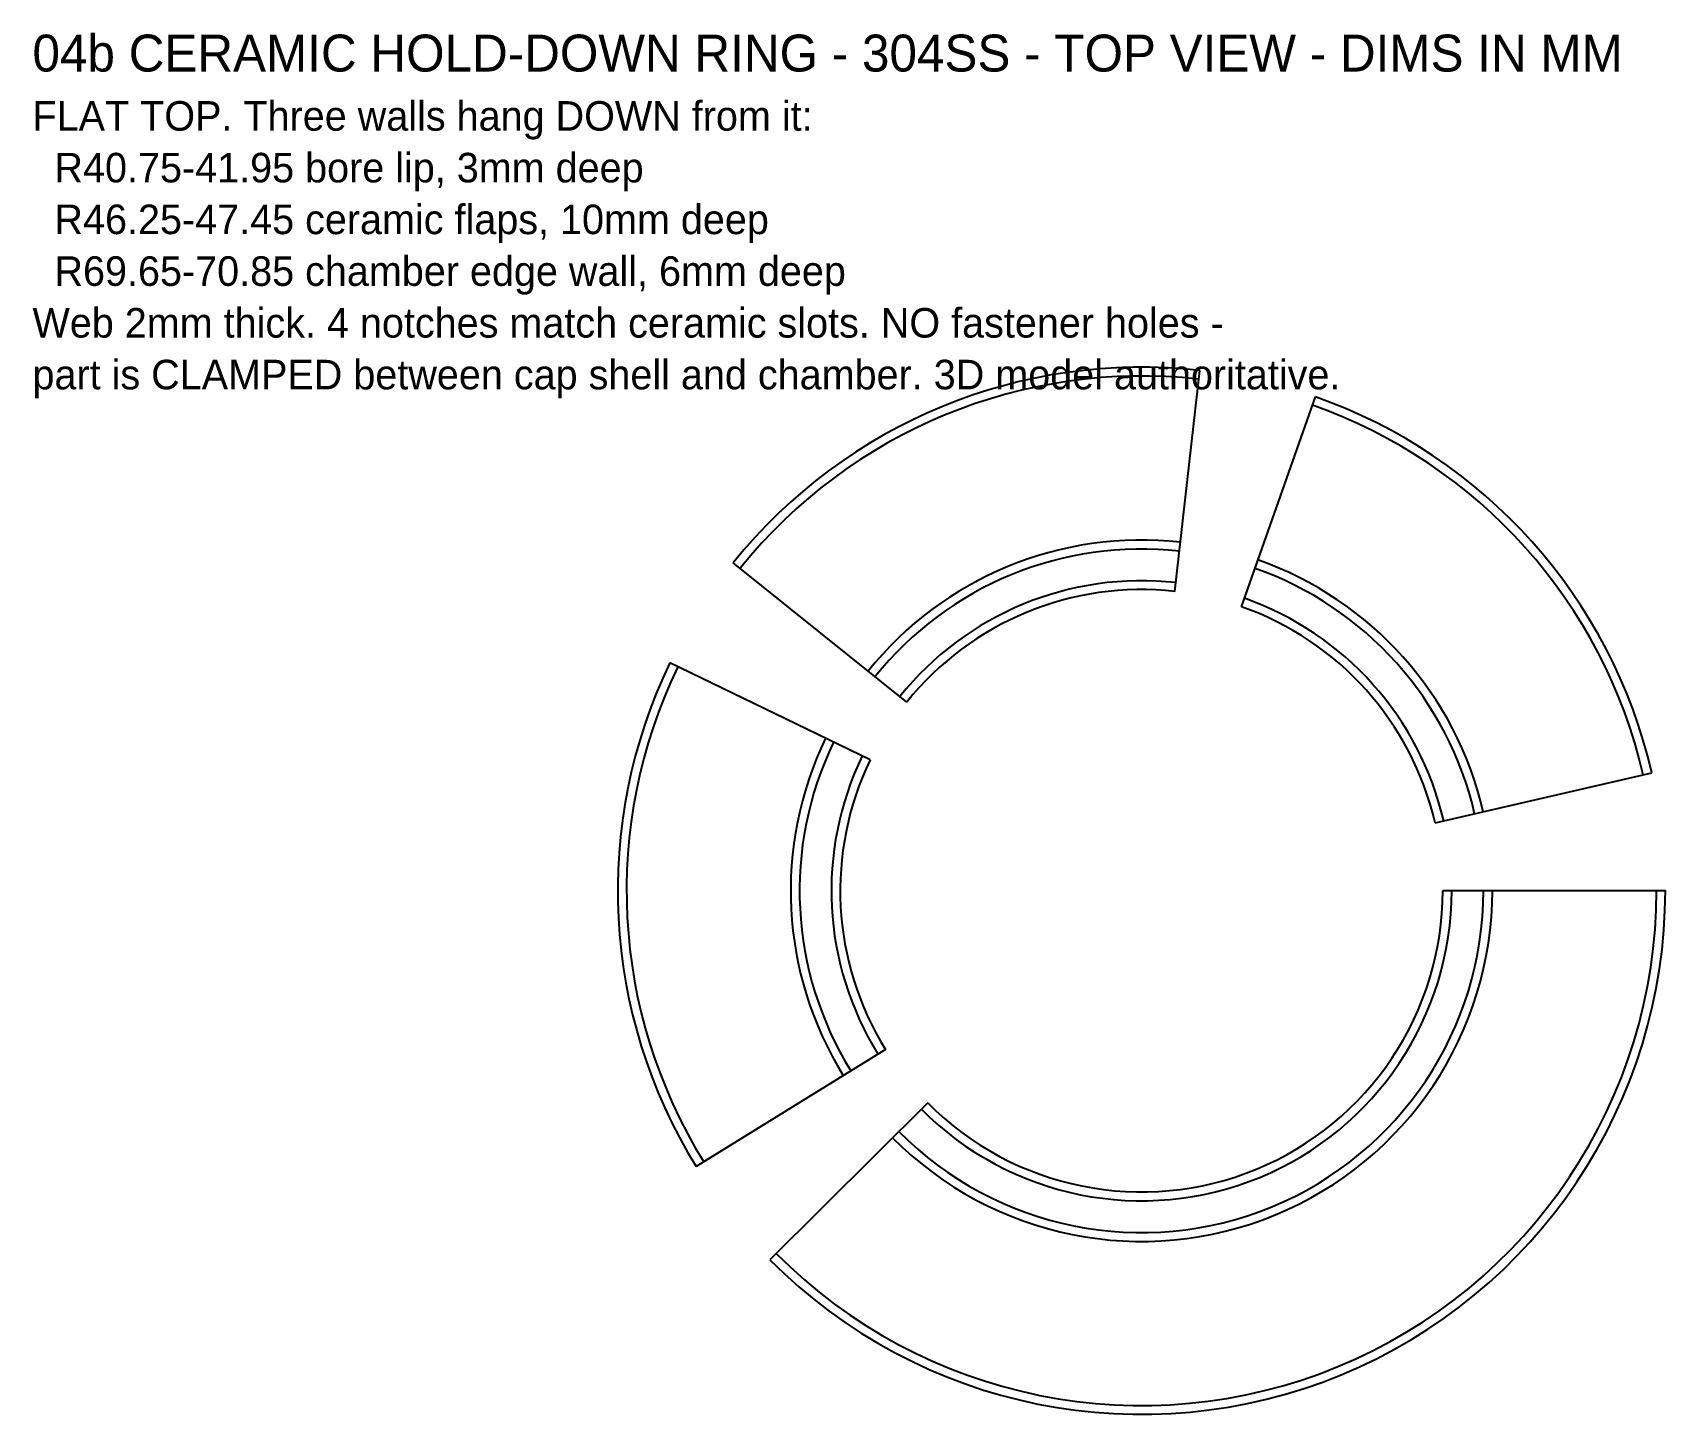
# Model space of a CAD drawing. Header units: metres. Extents: x -150 to 71, y -71 to 116.
import ezdxf

# ---------------------------------------------------------------- set-up
doc = ezdxf.new("R2010")
doc.units = ezdxf.units.M

msp = doc.modelspace()

# ---------------------------------------------------------------- linework, layer by layer
at = {"layer": 'CUT'}
for p, q in [((4.528, 40.498), (7.872, 70.411)), ((13.527, 38.439), (23.518, 66.833)), ((-31.758, 25.534), (-55.216, 44.395)), ((-36.69, 17.731), (-63.792, 30.827)), ((39.7, 9.19), (69.025, 15.979)), ((40.75, 0.019), (70.85, 0.032)), ((-34.638, -21.466), (-60.223, -37.321)), ((-28.918, -28.711), (-50.277, -49.919))]:
    msp.add_line(p, q, dxfattribs=at)
for radius, start, end in [(70.85, 83.621, 141.2), (69.65, 83.621, 141.2), (70.85, 13.034, 70.613), (69.65, 13.034, 70.613), (47.45, 83.621, 141.2), (46.25, 83.621, 141.2), (47.45, 13.034, 70.613), (46.25, 13.034, 70.613), (41.95, 83.621, 141.2), (40.75, 83.621, 141.2), (40.75, 13.034, 70.613), (41.95, 13.034, 70.613), (70.85, 154.208, 211.787), (69.65, 154.208, 211.787), (47.45, 154.208, 211.787), (46.25, 154.208, 211.787), (41.95, 154.208, 211.787), (40.75, 154.208, 211.787), (70.85, 224.795, 0.026), (69.65, 224.795, 0.026), (47.45, 224.795, 0.026), (46.25, 224.795, 0.026), (41.95, 224.795, 0.026), (40.75, 224.795, 0.026)]:
    msp.add_arc((0, 0), radius, start, end, dxfattribs=at)

# ---------------------------------------------------------------- texts
at = {"layer": 'NOTE'}
for s, height, p in [('04b CERAMIC HOLD-DOWN RING - 304SS - TOP VIEW - DIMS IN MM', 5, (-150, 110.85)), ('FLAT TOP. Three walls hang DOWN from it:', 4, (-150, 102.85)), ('  R40.75-41.95 bore lip, 3mm deep', 4, (-150, 95.85)), ('  R46.25-47.45 ceramic flaps, 10mm deep', 4, (-150, 88.85)), ('  R69.65-70.85 chamber edge wall, 6mm deep', 4, (-150, 81.85)), ('Web 2mm thick. 4 notches match ceramic slots. NO fastener holes -', 4, (-150, 74.85)), ('part is CLAMPED between cap shell and chamber. 3D model authoritative.', 4, (-150, 67.85))]:
    msp.add_text(s, height=height, dxfattribs=at).set_placement(p)

doc.saveas('drawing.dxf')
